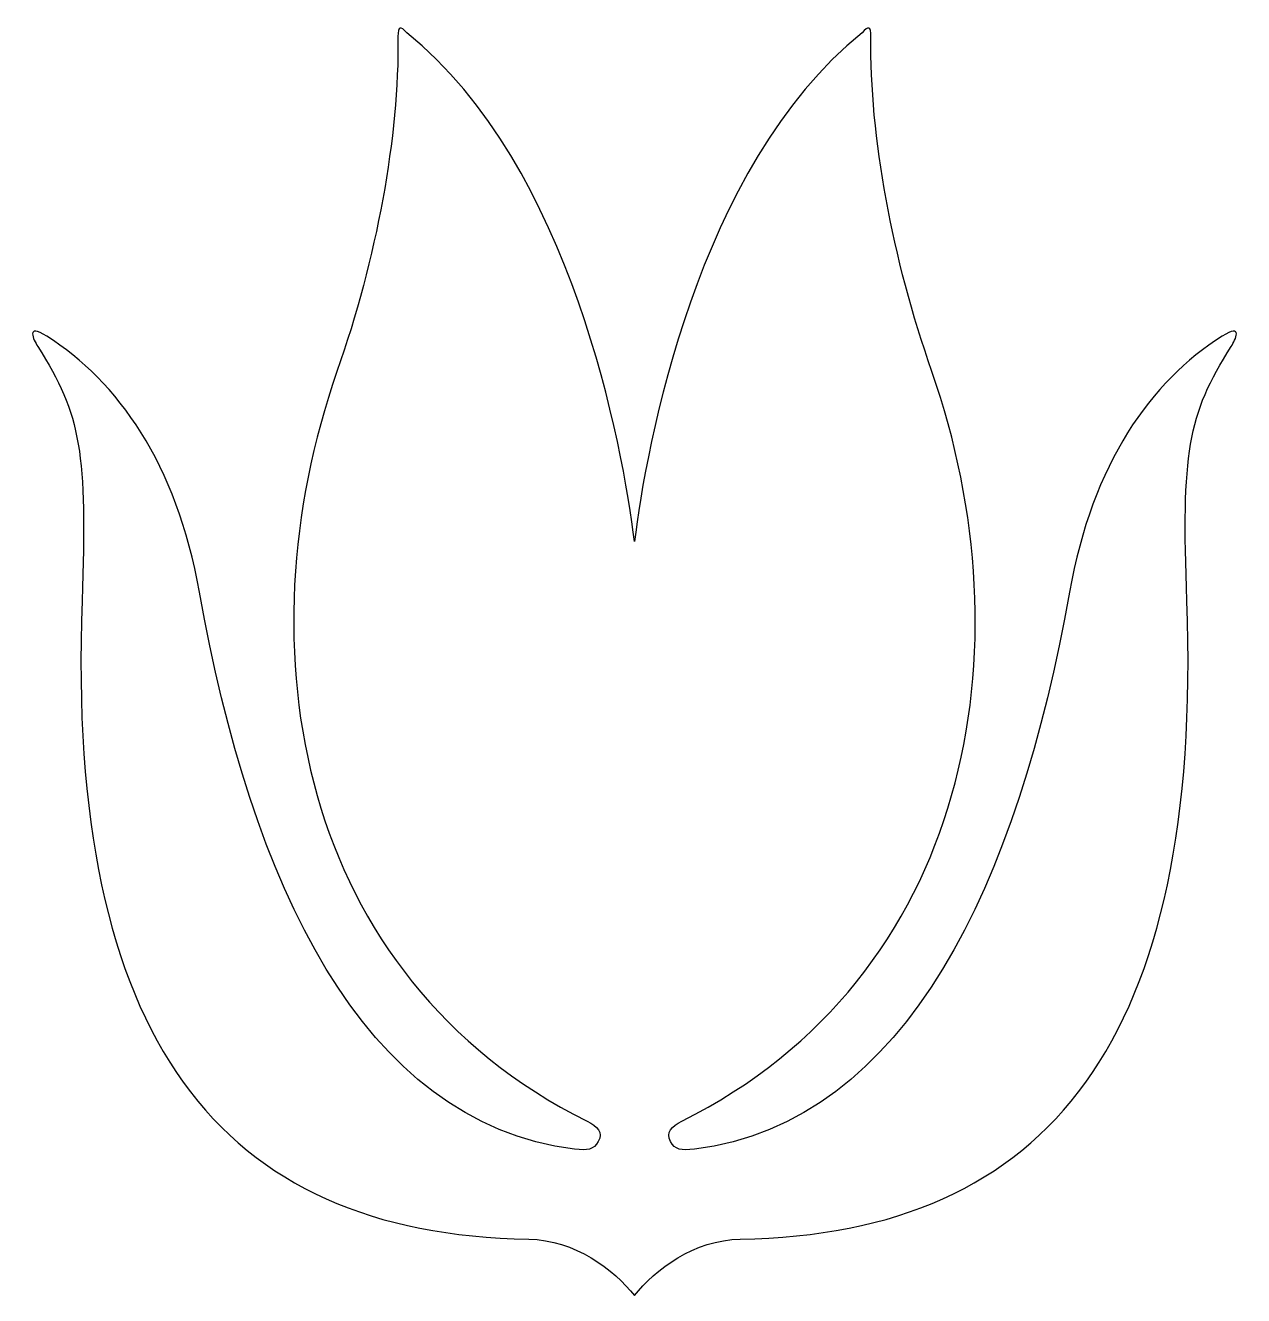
# Model space of a CAD drawing. Header units: centimetres. Extents: x -9.5 to 9.5, y -9.9 to 9.9.
import ezdxf

# ---------------------------------------------------------------- set-up
doc = ezdxf.new("R2010")
doc.units = ezdxf.units.CM
doc.header["$MEASUREMENT"] = 0
doc.layers.add('Camada 1', color=7, linetype='Continuous')

msp = doc.modelspace()

# ---------------------------------------------------------------- linework, layer by layer
at = {"layer": 'Camada 1'}
msp.add_open_spline([(0.00053, -9.89015), (-0.31991, -9.48288), (-0.93578, -9.0206), (-1.65177, -9.00893), (-1.65177, -9.00893), (-6.4851, -8.92712), (-8.87508, -5.88462), (-8.62473, 0.94983), (-8.62473, 0.94983), (-8.54461, 3.248), (-8.63306, 3.85218), (-9.31566, 4.9203), (-9.31566, 4.9203), (-9.38575, 5.02711), (-9.50926, 5.28913), (-9.17548, 5.08053), (-9.17548, 5.08053), (-8.06561, 4.3779), (-7.14933, 3.0978), (-6.79219, 1.0867), (-6.79219, 1.0867), (-5.98775, -3.42453), (-4.2687, -7.1864), (-0.93577, -7.60531), (-0.93577, -7.60531), (-0.73217, -7.63031), (-0.6337, -7.61362), (-0.56525, -7.4868), (-0.56525, -7.4868), (-0.48516, -7.33993), (-0.57861, -7.24979), (-0.74051, -7.1697), (-0.74051, -7.1697), (-5.26174, -4.90656), (-6.15129, 0.21882), (-4.64423, 4.52978), (-4.64423, 4.52978), (-4.02836, 6.29222), (-3.67122, 8.19818), (-3.69289, 9.75699), (-3.69289, 9.75699), (-3.69122, 9.91386), (-3.6545, 9.93056), (-3.55438, 9.81541), (-3.55438, 9.81541), (-0.96583, 7.72753), (-0.17975, 3.33479), (0.00054, 1.8778), (0.00054, 1.8778), (0.17744, 3.33481), (0.96518, 7.72755), (3.55376, 9.81541), (3.55376, 9.81541), (3.65226, 9.93058), (3.68894, 9.91389), (3.6923, 9.75699), (3.6923, 9.75699), (3.6706, 8.19814), (4.02607, 6.29222), (4.64361, 4.52978), (4.64361, 4.52978), (6.15234, 0.21882), (5.25779, -4.90653), (0.73823, -7.1697), (0.73823, -7.1697), (0.57969, -7.24979), (0.48455, -7.33996), (0.563, -7.4868), (0.563, -7.4868), (0.63142, -7.61361), (0.7299, -7.63031), (0.93516, -7.60531), (0.93516, -7.60531), (4.26642, -7.1864), (5.98881, -3.42452), (6.79155, 1.0867), (6.79155, 1.0867), (7.14871, 3.0978), (8.06166, 4.37791), (9.17322, 5.08053), (9.17322, 5.08053), (9.51033, 5.28915), (9.38515, 5.02711), (9.31673, 4.9203), (9.31673, 4.9203), (8.63246, 3.85218), (8.54068, 3.248), (8.62577, 0.94983), (8.62577, 0.94983), (8.87445, -5.88462), (6.48616, -8.92712), (1.65284, -9.00893), (1.65284, -9.00893), (0.93681, -9.02057), (0.31427, -9.48288), (0.00053, -9.89015)], degree=3, knots=[0, 0, 0, 0, 0.04, 0.04, 0.04, 0.04, 0.08, 0.08, 0.08, 0.08, 0.12, 0.12, 0.12, 0.12, 0.16, 0.16, 0.16, 0.16, 0.2, 0.2, 0.2, 0.2, 0.24, 0.24, 0.24, 0.24, 0.28, 0.28, 0.28, 0.28, 0.32, 0.32, 0.32, 0.32, 0.36, 0.36, 0.36, 0.36, 0.4, 0.4, 0.4, 0.4, 0.44, 0.44, 0.44, 0.44, 0.48, 0.48, 0.48, 0.48, 0.52, 0.52, 0.52, 0.52, 0.56, 0.56, 0.56, 0.56, 0.6, 0.6, 0.6, 0.6, 0.64, 0.64, 0.64, 0.64, 0.68, 0.68, 0.68, 0.68, 0.72, 0.72, 0.72, 0.72, 0.76, 0.76, 0.76, 0.76, 0.8, 0.8, 0.8, 0.8, 0.84, 0.84, 0.84, 0.84, 0.88, 0.88, 0.88, 0.88, 0.92, 0.92, 0.92, 0.92, 1, 1, 1, 1], dxfattribs=at)

doc.saveas('drawing.dxf')
